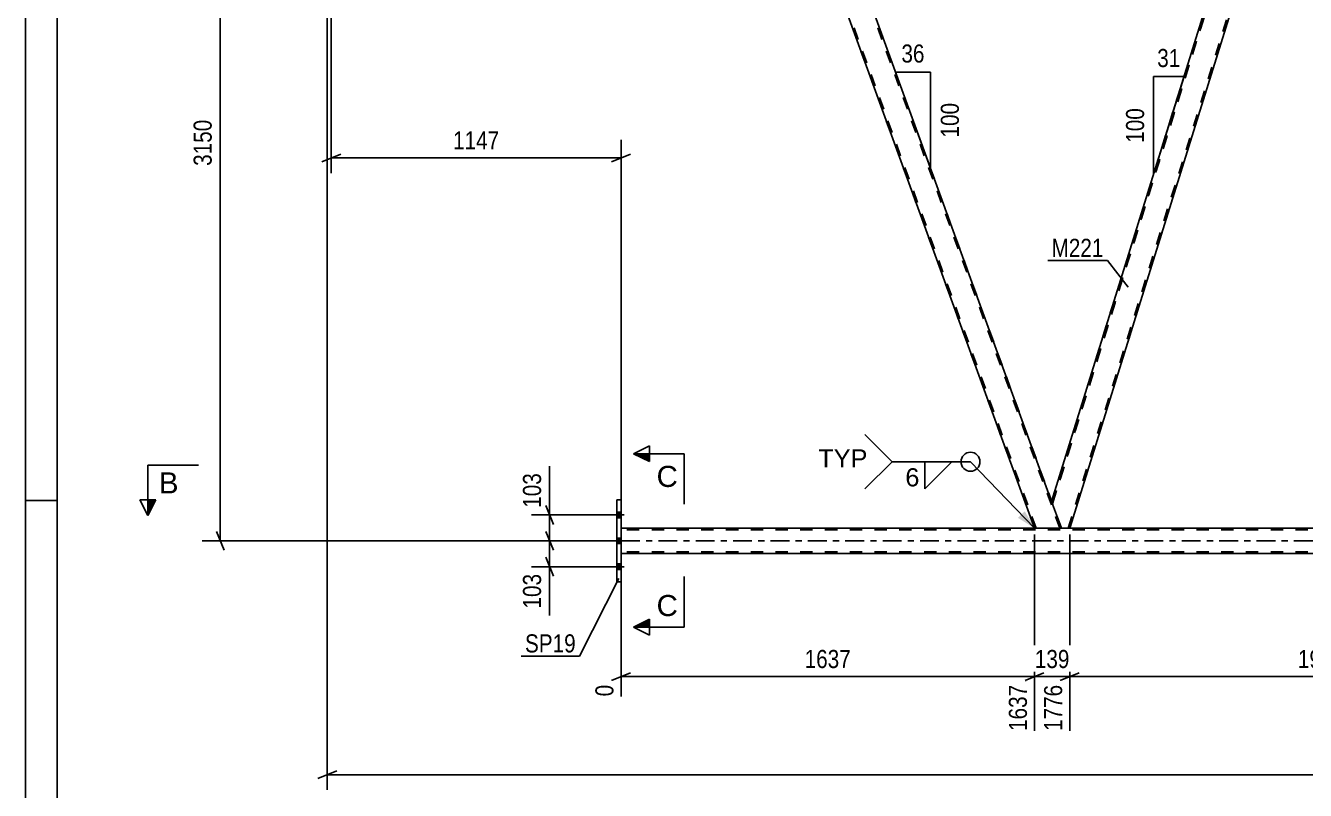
# Model space of a CAD drawing. Header units: millimetres. Extents: x 0 to 841, y 0 to 594.
# Drawn here: x 0 to 202.6, y 252.1 to 373.1 of the extents above; entities that cross this region are included whole.
import ezdxf

# ---------------------------------------------------------------- set-up
doc = ezdxf.new("R2010")
doc.units = ezdxf.units.MM
doc.linetypes.add('DXK_LINE_DOT2', pattern=[3.9198, 1.9599, -1.9599])
doc.linetypes.add('DXK_LINE_DOT3', pattern=[5.9187, 2.979, -0.9799, 0.9799, -0.9799])
doc.styles.add('Arial', font='ARIAL.TTF', dxfattribs={"height": 0.2})
doc.styles.add('Arial Narrow', font='ARIALN.TTF', dxfattribs={"height": 0.2})

# ---------------------------------------------------------------- blocks, each defined once
blk = doc.blocks.new('Unknown-122568681-1133')
at = {"color": 5, "linetype": 'Continuous'}
for p, q in [((0, 594), (0, 0)), ((5, 589), (5, 5)), ((5, 298), (0, 298))]:
    blk.add_line(p, q, dxfattribs=at)
blk = doc.blocks.new('Part-122568681-5183 - 5055')
at = {"color": 2, "linetype": 'Continuous'}
for p, q in [((159.72, 293.61), (115.32, 415.61)), ((115.32, 415.61), (115.32, 415.61)), ((119.07, 415.61), (115.32, 415.61)), ((119.58, 415.61), (119.07, 415.61)), ((162.43, 297.86), (119.58, 415.61)), ((119.58, 415.61), (119.58, 415.61)), ((159.72, 293.61), (159.72, 293.61)), ((163.47, 293.61), (159.72, 293.61)), ((163.94, 293.61), (163.47, 293.61)), ((163.94, 293.61), (163.98, 293.61))]:
    blk.add_line(p, q, dxfattribs=at)
at = {"color": 7, "linetype": 'DXK_LINE_DOT2'}
for p, q in [((159.72, 293.61), (115.32, 415.61)), ((115.32, 415.61), (115.32, 415.61)), ((159.98, 293.61), (115.58, 415.61)), ((159.98, 293.61), (115.58, 415.61)), ((115.58, 415.61), (115.58, 415.61)), ((115.83, 415.61), (115.83, 415.61)), ((115.83, 415.61), (115.83, 415.61)), ((163.73, 293.61), (119.32, 415.61)), ((163.73, 293.61), (119.32, 415.61)), ((119.32, 415.61), (119.32, 415.61)), ((163.98, 293.61), (119.58, 415.61)), ((163.98, 293.61), (162.43, 297.86)), ((159.72, 293.61), (159.72, 293.61)), ((159.98, 293.61), (159.98, 293.61)), ((160.24, 293.61), (160.24, 293.61)), ((160.24, 293.61), (160.24, 293.61)), ((163.83, 293.61), (163.47, 293.61)), ((163.73, 293.61), (163.73, 293.61)), ((163.98, 293.61), (163.98, 293.61))]:
    blk.add_line(p, q, dxfattribs=at)
blk = doc.blocks.new('Part-122568681-5238 - 5055')
at = {"color": 2, "linetype": 'Continuous'}
for p, q in [((204.2, 415.61), (200.45, 415.61)), ((204.71, 415.61), (204.2, 415.61)), ((247.08, 299.21), (204.71, 415.61)), ((204.71, 415.61), (204.71, 415.61)), ((242.82, 299.21), (202, 411.36))]:
    blk.add_line(p, q, dxfattribs=at)
at = {"color": 7, "linetype": 'DXK_LINE_DOT2'}
for p, q in [((244.86, 293.61), (200.45, 415.61)), ((202, 411.36), (200.45, 415.61)), ((200.45, 415.61), (200.45, 415.61)), ((200.45, 415.61), (200.45, 415.61)), ((245.11, 293.61), (200.71, 415.61)), ((245.11, 293.61), (200.71, 415.61)), ((200.71, 415.61), (200.71, 415.61)), ((200.97, 415.61), (200.97, 415.61)), ((200.97, 415.61), (200.97, 415.61)), ((248.86, 293.61), (204.46, 415.61)), ((248.86, 293.61), (204.46, 415.61)), ((204.46, 415.61), (204.46, 415.61)), ((249.12, 293.61), (204.71, 415.61)), ((244.86, 293.61), (242.82, 299.21)), ((249.12, 293.61), (247.08, 299.21)), ((249.12, 293.61), (244.86, 293.61))]:
    blk.add_line(p, q, dxfattribs=at)
blk = doc.blocks.new('Part-122568681-5243 - 5055')
at = {"color": 2, "linetype": 'Continuous'}
for p, q in [((162.43, 297.86), (199.14, 415.61)), ((200.45, 415.61), (199.14, 415.61)), ((200.45, 415.61), (202, 411.36)), ((202, 411.36), (165.3, 293.61)), ((202, 411.36), (202, 411.36)), ((163.98, 293.61), (162.43, 297.86)), ((162.43, 297.86), (162.43, 297.86)), ((163.98, 293.61), (164.8, 293.61)), ((165.26, 293.61), (164.8, 293.61)), ((165.3, 293.61), (165.26, 293.61)), ((165.3, 293.61), (165.3, 293.61))]:
    blk.add_line(p, q, dxfattribs=at)
at = {"color": 7, "linetype": 'DXK_LINE_DOT2'}
for p, q in [((199.14, 415.61), (162.43, 297.86)), ((199.39, 415.61), (162.57, 297.49)), ((162.57, 297.49), (199.39, 415.61)), ((202, 411.36), (200.45, 415.61)), ((165.05, 293.61), (201.87, 411.73)), ((165.05, 293.61), (201.87, 411.73)), ((165.3, 293.61), (202, 411.36)), ((201.87, 411.73), (201.87, 411.73)), ((163.98, 293.61), (162.43, 297.86)), ((162.57, 297.49), (162.57, 297.49)), ((163.98, 293.61), (163.98, 293.61)), ((164.8, 293.61), (165.15, 293.61)), ((165.05, 293.61), (165.05, 293.61))]:
    blk.add_line(p, q, dxfattribs=at)
blk = doc.blocks.new('Part-122568681-5256 - 5055')
at = {"color": 2, "linetype": 'Continuous'}
for p, q in [((159.72, 293.61), (94.26, 293.61)), ((240.12, 293.61), (165.3, 293.61)), ((94.26, 289.61), (240.12, 289.61))]:
    blk.add_line(p, q, dxfattribs=at)
at = {"color": 7, "linetype": 'DXK_LINE_DOT2'}
for p, q in [((94.26, 293.61), (94.26, 289.61)), ((94.26, 289.61), (94.26, 293.61)), ((94.26, 293.61), (94.26, 293.61)), ((775.28, 293.37), (94.26, 293.37)), ((165.3, 293.61), (159.72, 293.61)), ((775.28, 289.85), (94.26, 289.85)), ((94.26, 289.61), (94.26, 289.61)), ((94.26, 289.61), (94.26, 289.61))]:
    blk.add_line(p, q, dxfattribs=at)
at = {"color": 7, "linetype": 'DXK_LINE_DOT3'}
blk.add_line((94.26, 291.61), (775.28, 291.61), dxfattribs=at)
blk = doc.blocks.new('Part-122568681-5273 - 5055')
at = {"color": 2, "linetype": 'Continuous'}
for p, q in [((93.62, 298.11), (93.62, 298.11)), ((93.62, 285.11), (93.62, 298.11)), ((94.26, 298.11), (93.62, 298.11)), ((94.26, 298.11), (94.26, 298.11)), ((94.26, 298.11), (94.26, 285.11)), ((93.62, 285.11), (93.62, 285.11)), ((93.62, 285.11), (94.26, 285.11)), ((94.26, 285.11), (94.26, 285.11))]:
    blk.add_line(p, q, dxfattribs=at)
at = {"color": 7, "linetype": 'DXK_LINE_DOT2'}
for p, q in [((93.62, 285.11), (93.62, 298.11)), ((94.26, 285.11), (94.26, 298.11))]:
    blk.add_line(p, q, dxfattribs=at)
blk = doc.blocks.new('Bolt-122568681-5473 - 5055')
at = {"linetype": 'Continuous'}
for points in [[(93.62, 296.15), (93.62, 295.27), (94.26, 295.27), (94.26, 296.15)], [(93.62, 296.15), (93.62, 295.27), (94.26, 295.27), (94.26, 296.15)], [(93.62, 296.15), (93.62, 295.27), (94.26, 295.27), (94.26, 296.15)], [(93.62, 292.05), (93.62, 291.17), (94.26, 291.17), (94.26, 292.05)], [(93.62, 292.05), (93.62, 291.17), (94.26, 291.17), (94.26, 292.05)], [(93.62, 287.95), (93.62, 287.07), (94.26, 287.07), (94.26, 287.95)], [(93.62, 287.95), (93.62, 287.07), (94.26, 287.07), (94.26, 287.95)], [(93.62, 287.95), (93.62, 287.07), (94.26, 287.07), (94.26, 287.95)]]:
    blk.add_hatch(color=1, dxfattribs=at).paths.add_polyline_path(points)
at = {"color": 1, "linetype": 'Continuous'}
for p, q in [((94.26, 296.15), (93.62, 296.15)), ((94.26, 296.15), (93.62, 296.15)), ((94.26, 296.15), (93.62, 296.15)), ((94.78, 295.71), (91.46, 295.71)), ((94.78, 295.71), (91.46, 295.71)), ((94.78, 295.71), (91.46, 295.71)), ((94.26, 295.27), (93.62, 295.27)), ((94.26, 295.27), (93.62, 295.27)), ((94.26, 295.27), (93.62, 295.27)), ((94.26, 292.05), (93.62, 292.05)), ((94.26, 292.05), (93.62, 292.05)), ((94.78, 291.61), (91.46, 291.61)), ((94.78, 291.61), (91.46, 291.61)), ((94.26, 291.17), (93.62, 291.17)), ((94.26, 291.17), (93.62, 291.17)), ((94.26, 287.95), (93.62, 287.95)), ((94.26, 287.95), (93.62, 287.95)), ((94.26, 287.95), (93.62, 287.95)), ((94.78, 287.51), (91.46, 287.51)), ((94.78, 287.51), (91.46, 287.51)), ((94.78, 287.51), (91.46, 287.51)), ((94.26, 287.07), (93.62, 287.07)), ((94.26, 287.07), (93.62, 287.07)), ((94.26, 287.07), (93.62, 287.07))]:
    blk.add_line(p, q, dxfattribs=at)
blk = doc.blocks.new('StraightDimension-122568681-6170 - 5055')
at = {"color": 7, "linetype": 'Continuous'}
for p, q in [((82.35, 293.11), (83.55, 290.11)), ((91.68, 291.61), (80.1, 291.61)), ((82.95, 287.51), (82.95, 291.61)), ((83.55, 286.01), (82.35, 289.01)), ((91.68, 287.51), (80.1, 287.51))]:
    blk.add_line(p, q, dxfattribs=at)
at = {"color": 0}
blk.add_wipeout([(82.2, 286.99), (78, 286.99), (78, 280.3), (82.2, 280.3)], dxfattribs=at)
at = {"color": 7, "linetype": 'Continuous'}
blk.add_line((82.95, 287.51), (82.95, 279.78), dxfattribs=at)
blk.add_line((82.95, 287.51), (82.95, 279.78), dxfattribs=at)
at = {"color": 3, "style": 'Arial Narrow'}
blk.add_text('103', height=2.863, rotation=90.0002, dxfattribs=at).set_placement((81.6, 280.9))
blk = doc.blocks.new('StraightDimension-122568681-6160 - 5055')
at = {"color": 7, "linetype": 'Continuous'}
for p, q in [((82.35, 297.21), (83.55, 294.21)), ((91.68, 295.71), (80.1, 295.71)), ((82.95, 291.61), (82.95, 295.71)), ((83.55, 290.11), (82.35, 293.11)), ((91.68, 291.61), (80.1, 291.61))]:
    blk.add_line(p, q, dxfattribs=at)
at = {"color": 0}
blk.add_wipeout([(82.2, 302.92), (78, 302.92), (78, 296.24), (82.2, 296.24)], dxfattribs=at)
at = {"color": 7, "linetype": 'Continuous'}
blk.add_line((82.95, 295.71), (82.95, 303.44), dxfattribs=at)
blk.add_line((82.95, 295.71), (82.95, 303.44), dxfattribs=at)
at = {"color": 3, "style": 'Arial Narrow'}
blk.add_text('103', height=2.863, rotation=90.0002, dxfattribs=at).set_placement((81.6, 296.84))
blk = doc.blocks.new('AngleDimension-122568681-5909 - 5055')
at = {"color": 7, "linetype": 'Continuous'}
for p, q in [((141.77, 354.63), (137.71, 365.8)), ((143.25, 365.8), (137.71, 365.8)), ((143.25, 350.57), (137.71, 365.8)), ((143.25, 350.57), (143.25, 365.8))]:
    blk.add_line(p, q, dxfattribs=at)
at = {"color": 0}
for points in [[(142.91, 366.7), (142.91, 370.9), (138.05, 370.9), (138.05, 366.7)], [(148.35, 361.53), (144.15, 361.53), (144.15, 354.84), (148.35, 354.84)]]:
    blk.add_wipeout(points, dxfattribs=at)
at = {"color": 3, "style": 'Arial Narrow'}
blk.add_text('36', height=2.863, dxfattribs=at).set_placement((138.65, 367.3))
blk.add_text('100', height=2.863, rotation=90.0002, dxfattribs=at).set_placement((147.75, 355.44))
blk = doc.blocks.new('StraightDimension-122568681-6707 - 5055')
at = {"color": 7, "linetype": 'Continuous'}
for p, q in [((46.75, 417.61), (27.96, 417.61)), ((31.41, 416.11), (30.21, 419.11)), ((30.81, 291.61), (30.81, 417.61)), ((30.21, 293.11), (31.41, 290.11)), ((92.62, 291.61), (27.96, 291.61))]:
    blk.add_line(p, q, dxfattribs=at)
at = {"color": 0}
blk.add_wipeout([(30.06, 358.87), (25.86, 358.87), (25.86, 350.35), (30.06, 350.35)], dxfattribs=at)
at = {"color": 3, "style": 'Arial Narrow'}
blk.add_text('3150', height=2.863, rotation=90.0002, dxfattribs=at).set_placement((29.46, 350.95))
blk = doc.blocks.new('StraightDimension-122568681-6416 - 5055')
at = {"color": 7, "linetype": 'Continuous'}
for p, q in [((165.3, 292.61), (165.3, 261.52)), ((244.86, 292.61), (244.86, 261.52)), ((166.8, 270.73), (163.8, 269.53)), ((165.3, 270.13), (244.86, 270.13)), ((243.36, 269.53), (246.36, 270.73))]:
    blk.add_line(p, q, dxfattribs=at)
at = {"color": 0}
blk.add_wipeout([(209.34, 270.88), (209.34, 275.08), (200.82, 275.08), (200.82, 270.88)], dxfattribs=at)
at = {"color": 0, "linetype": 'Continuous'}
blk.add_wipeout([(244.26, 269.43), (240.06, 269.43), (240.06, 260.92), (244.26, 260.92)], dxfattribs=at)
at = {"color": 3, "style": 'Arial Narrow'}
blk.add_text('1989', height=2.863, dxfattribs=at).set_placement((201.42, 271.48))
at = {"color": 3, "linetype": 'Continuous', "style": 'Arial Narrow'}
blk.add_text('3765', height=2.863, rotation=90.0002, dxfattribs=at).set_placement((243.66, 261.52))
blk = doc.blocks.new('StraightDimension-122568681-6383 - 5055')
at = {"color": 7, "linetype": 'Continuous'}
for p, q in [((48.39, 414.61), (48.39, 349.8)), ((94.26, 294.61), (94.26, 355.05)), ((49.89, 352.8), (46.89, 351.6)), ((92.76, 351.6), (95.76, 352.8)), ((48.39, 352.2), (94.26, 352.2))]:
    blk.add_line(p, q, dxfattribs=at)
at = {"color": 0}
blk.add_wipeout([(75.58, 352.95), (75.58, 357.15), (67.07, 357.15), (67.07, 352.95)], dxfattribs=at)
at = {"color": 3, "style": 'Arial Narrow'}
blk.add_text('1147', height=2.863, dxfattribs=at).set_placement((67.67, 353.55))
blk = doc.blocks.new('AngleDimension-122568681-5923 - 5055')
at = {"color": 7, "linetype": 'Continuous'}
for p, q in [((178.57, 365.09), (183.39, 365.09)), ((178.57, 349.62), (183.39, 365.09)), ((178.57, 349.62), (178.57, 365.09)), ((179.03, 351.1), (183.39, 365.09))]:
    blk.add_line(p, q, dxfattribs=at)
at = {"color": 0}
for points in [[(183.41, 365.99), (183.41, 370.19), (178.55, 370.19), (178.55, 365.99)], [(177.67, 360.7), (173.47, 360.7), (173.47, 354.01), (177.67, 354.01)]]:
    blk.add_wipeout(points, dxfattribs=at)
at = {"color": 3, "style": 'Arial Narrow'}
blk.add_text('31', height=2.863, dxfattribs=at).set_placement((179.15, 366.59))
blk.add_text('100', height=2.863, rotation=90.0002, dxfattribs=at).set_placement((177.07, 354.61))
blk = doc.blocks.new('StraightDimension-122568681-6405 - 5055')
at = {"color": 7, "linetype": 'Continuous'}
for p, q in [((47.76, 410.11), (47.76, 252.2)), ((49.26, 255.2), (46.26, 254)), ((47.76, 254.6), (791.9, 254.6))]:
    blk.add_line(p, q, dxfattribs=at)
blk = doc.blocks.new('StraightDimension-122568681-6694 - 5055')
at = {"color": 7, "linetype": 'Continuous'}
for p, q in [((159.72, 292.61), (159.72, 261.52)), ((94.26, 288.61), (94.26, 267)), ((95.76, 270.73), (92.76, 269.53)), ((94.26, 270.13), (159.72, 270.13)), ((158.22, 269.53), (161.22, 270.73))]:
    blk.add_line(p, q, dxfattribs=at)
at = {"color": 0}
blk.add_wipeout([(131.25, 270.88), (131.25, 275.08), (122.73, 275.08), (122.73, 270.88)], dxfattribs=at)
at = {"color": 0, "linetype": 'Continuous'}
for points in [[(93.66, 269.43), (89.46, 269.43), (89.46, 266.4), (93.66, 266.4)], [(159.12, 269.43), (154.92, 269.43), (154.92, 260.92), (159.12, 260.92)]]:
    blk.add_wipeout(points, dxfattribs=at)
at = {"color": 3, "style": 'Arial Narrow'}
blk.add_text('1637', height=2.863, dxfattribs=at).set_placement((123.33, 271.48))
at = {"color": 3, "linetype": 'Continuous', "style": 'Arial Narrow'}
for s, height, p in [('0', 2.86, (93.06, 267)), ('1637', 2.863, (158.52, 261.52))]:
    blk.add_text(s, height=height, rotation=90.0002, dxfattribs=at).set_placement(p)
blk = doc.blocks.new('StraightDimension-122568681-6675 - 5055')
at = {"color": 7, "linetype": 'Continuous'}
for p, q in [((159.72, 292.61), (159.72, 261.52)), ((165.3, 292.61), (165.3, 261.52)), ((158.22, 269.53), (161.22, 270.73)), ((159.72, 270.13), (165.3, 270.13)), ((166.8, 270.73), (163.8, 269.53))]:
    blk.add_line(p, q, dxfattribs=at)
at = {"color": 0}
blk.add_wipeout([(165.85, 270.88), (165.85, 275.08), (159.17, 275.08), (159.17, 270.88)], dxfattribs=at)
at = {"color": 0, "linetype": 'Continuous'}
blk.add_wipeout([(164.7, 269.43), (160.5, 269.43), (160.5, 260.92), (164.7, 260.92)], dxfattribs=at)
at = {"color": 3, "style": 'Arial Narrow'}
blk.add_text('139', height=2.863, dxfattribs=at).set_placement((159.77, 271.48))
at = {"color": 3, "linetype": 'Continuous', "style": 'Arial Narrow'}
blk.add_text('1776', height=2.863, rotation=90.0002, dxfattribs=at).set_placement((164.1, 261.52))
blk = doc.blocks.new('Mark-122568681-5239 - 5055')
at = {"color": 0}
blk.add_wipeout([(170.65, 336.55), (170.65, 339.55), (162.42, 339.55), (162.42, 336.55)], dxfattribs=at)
blk.add_wipeout([(170.65, 336.55), (170.65, 339.55), (162.42, 339.55), (162.42, 336.55)], dxfattribs=at)
at = {"color": 30, "linetype": 'Continuous'}
for p in [(161.82, 335.95), (174.54, 331.76)]:
    blk.add_line(p, (171.25, 335.95), dxfattribs=at)
at = {"color": 3, "style": 'Arial Narrow'}
blk.add_text('M221', height=2.863, dxfattribs=at).set_placement((162.42, 336.55))
blk = doc.blocks.new('SectionMark-122568681-6750 - 5055')
at = {"linetype": 'Continuous'}
for points in [[(98.76, 305.39), (98.76, 304.14), (96.26, 305.39)], [(98.76, 279.2), (98.76, 277.95), (96.26, 277.95)]]:
    blk.add_hatch(color=6, dxfattribs=at).paths.add_polyline_path(points)
at = {"color": 6, "linetype": 'Continuous'}
for p, q in [((96.26, 305.39), (98.76, 306.64)), ((98.76, 304.14), (98.76, 306.64)), ((104.26, 305.39), (96.26, 305.39)), ((96.26, 305.39), (98.76, 304.14)), ((96.26, 277.95), (98.76, 279.2)), ((104.26, 277.95), (96.26, 277.95)), ((98.76, 276.7), (96.26, 277.95)), ((98.76, 279.2), (98.76, 276.7))]:
    blk.add_line(p, q, dxfattribs=at)
at = {"color": 0, "linetype": 'Continuous'}
for points in [[(103.26, 300.14), (103.26, 303.64), (99.89, 303.64), (99.89, 300.14)], [(103.26, 279.7), (103.26, 283.2), (99.89, 283.2), (99.89, 279.7)]]:
    blk.add_wipeout(points, dxfattribs=at)
at = {"color": 6, "linetype": 'Continuous'}
for p, q in [((104.26, 305.39), (104.26, 297.39)), ((104.26, 277.95), (104.26, 285.95))]:
    blk.add_line(p, q, dxfattribs=at)
at = {"color": 3, "linetype": 'Continuous', "style": 'Arial'}
for p in [(99.89, 300.14), (99.89, 279.7)]:
    blk.add_text('C', height=3.34, dxfattribs=at).set_placement(p)
blk = doc.blocks.new('Mark-122568681-5269 - 5055')
at = {"color": 0}
blk.add_wipeout([(87.1, 273.95), (87.1, 276.95), (79.06, 276.95), (79.06, 273.95)], dxfattribs=at)
blk.add_wipeout([(87.1, 273.95), (87.1, 276.95), (79.06, 276.95), (79.06, 273.95)], dxfattribs=at)
at = {"color": 30, "linetype": 'Continuous'}
for p in [(93.91, 285.65), (78.46, 273.35)]:
    blk.add_line(p, (87.7, 273.35), dxfattribs=at)
at = {"color": 3, "style": 'Arial Narrow'}
blk.add_text('SP19', height=2.863, dxfattribs=at).set_placement((79.06, 273.95))
blk = doc.blocks.new('SectionMark-122568681-6748 - 5055')
at = {"color": 6, "linetype": 'Continuous'}
for p, q in [((19.35, 303.61), (19.35, 295.61)), ((19.35, 295.61), (18.1, 298.11))]:
    blk.add_line(p, q, dxfattribs=at)
at = {"color": 0, "linetype": 'Continuous'}
blk.add_wipeout([(24.21, 299.11), (24.21, 302.61), (21.1, 302.61), (21.1, 299.11)], dxfattribs=at)
at = {"linetype": 'Continuous'}
blk.add_hatch(color=6, dxfattribs=at).paths.add_polyline_path([(19.35, 298.11), (20.6, 298.11), (19.35, 295.61)])
at = {"color": 6, "linetype": 'Continuous'}
for p, q in [((19.35, 303.61), (27.35, 303.61)), ((20.6, 298.11), (18.1, 298.11)), ((19.35, 295.61), (20.6, 298.11))]:
    blk.add_line(p, q, dxfattribs=at)
at = {"color": 3, "linetype": 'Continuous', "style": 'Arial'}
blk.add_text('B', height=3.34, dxfattribs=at).set_placement((21.1, 299.11))
blk = doc.blocks.new('WeldMark-122568681-6789 - 5055')
at = {"linetype": 'Continuous'}
blk.add_hatch(color=30, dxfattribs=at).paths.add_polyline_path([(158.18, 296.29), (159.72, 293.61), (157.1, 295.25)])
at = {"color": 3, "linetype": 'Continuous'}
for q in [(132.88, 308.42), (132.88, 299.85)]:
    blk.add_line((137.17, 304.13), q, dxfattribs=at)
at = {"color": 30, "linetype": 'Continuous'}
blk.add_line((159.72, 293.61), (149.59, 304.13), dxfattribs=at)
at = {"color": 3, "linetype": 'Continuous'}
for start, end in [(90, 270), (270, 90)]:
    blk.add_arc((149.59, 304.13), 1.5, start, end, dxfattribs=at)
at = {"color": 0}
blk.add_wipeout([(141.69, 300.03), (141.69, 303.43), (139.07, 303.43), (139.07, 300.03)], dxfattribs=at)
at = {"color": 30, "linetype": 'Continuous'}
blk.add_line((137.17, 304.13), (149.59, 304.13), dxfattribs=at)
at = {"color": 3, "linetype": 'Continuous'}
for p, q in [((142.35, 304.13), (146.63, 304.13)), ((146.63, 304.13), (142.35, 299.85)), ((142.35, 299.85), (142.35, 304.13))]:
    blk.add_line(p, q, dxfattribs=at)
at = {"color": 3, "style": 'Arial'}
blk.add_text('6', height=2.87, dxfattribs=at).set_placement((139.27, 300.23))
at = {"color": 0, "linetype": 'Continuous'}
blk.add_wipeout([(133.27, 303.23), (133.27, 306.23), (125.49, 306.23), (125.49, 303.23)], dxfattribs=at)
blk.add_wipeout([(133.27, 303.23), (133.27, 306.23), (125.49, 306.23), (125.49, 303.23)], dxfattribs=at)
at = {"color": 3, "linetype": 'Continuous', "style": 'Arial'}
blk.add_text('TYP', height=2.865, dxfattribs=at).set_placement((125.49, 303.23))

msp = doc.modelspace()

# ---------------------------------------------------------------- block references
for name in ['Unknown-122568681-1133', 'Part-122568681-5183 - 5055', 'Part-122568681-5243 - 5055', 'Part-122568681-5238 - 5055', 'Part-122568681-5273 - 5055', 'Bolt-122568681-5473 - 5055', 'Part-122568681-5256 - 5055']:
    msp.add_blockref(name, (0, 0))

# ---------------------------------------------------------------- next in the draw order: block references
for name in ['AngleDimension-122568681-5909 - 5055', 'AngleDimension-122568681-5923 - 5055', 'StraightDimension-122568681-6170 - 5055', 'StraightDimension-122568681-6416 - 5055']:
    msp.add_blockref(name, (0, 0))

# ---------------------------------------------------------------- next in the draw order: block references
msp.add_blockref('StraightDimension-122568681-6160 - 5055', (0, 0))

# ---------------------------------------------------------------- next in the draw order: block references
msp.add_blockref('StraightDimension-122568681-6707 - 5055', (0, 0))

# ---------------------------------------------------------------- next in the draw order: block references
msp.add_blockref('StraightDimension-122568681-6383 - 5055', (0, 0))

# ---------------------------------------------------------------- next in the draw order: block references
msp.add_blockref('StraightDimension-122568681-6405 - 5055', (0, 0))

# ---------------------------------------------------------------- next in the draw order: block references
for name in ['Mark-122568681-5239 - 5055', 'StraightDimension-122568681-6694 - 5055']:
    msp.add_blockref(name, (0, 0))

# ---------------------------------------------------------------- next in the draw order: block references
for name in ['SectionMark-122568681-6750 - 5055', 'StraightDimension-122568681-6675 - 5055', 'Mark-122568681-5269 - 5055']:
    msp.add_blockref(name, (0, 0))

# ---------------------------------------------------------------- next in the draw order: block references
msp.add_blockref('SectionMark-122568681-6748 - 5055', (0, 0))

# ---------------------------------------------------------------- next in the draw order: block references
msp.add_blockref('WeldMark-122568681-6789 - 5055', (0, 0))

doc.saveas('drawing.dxf')
